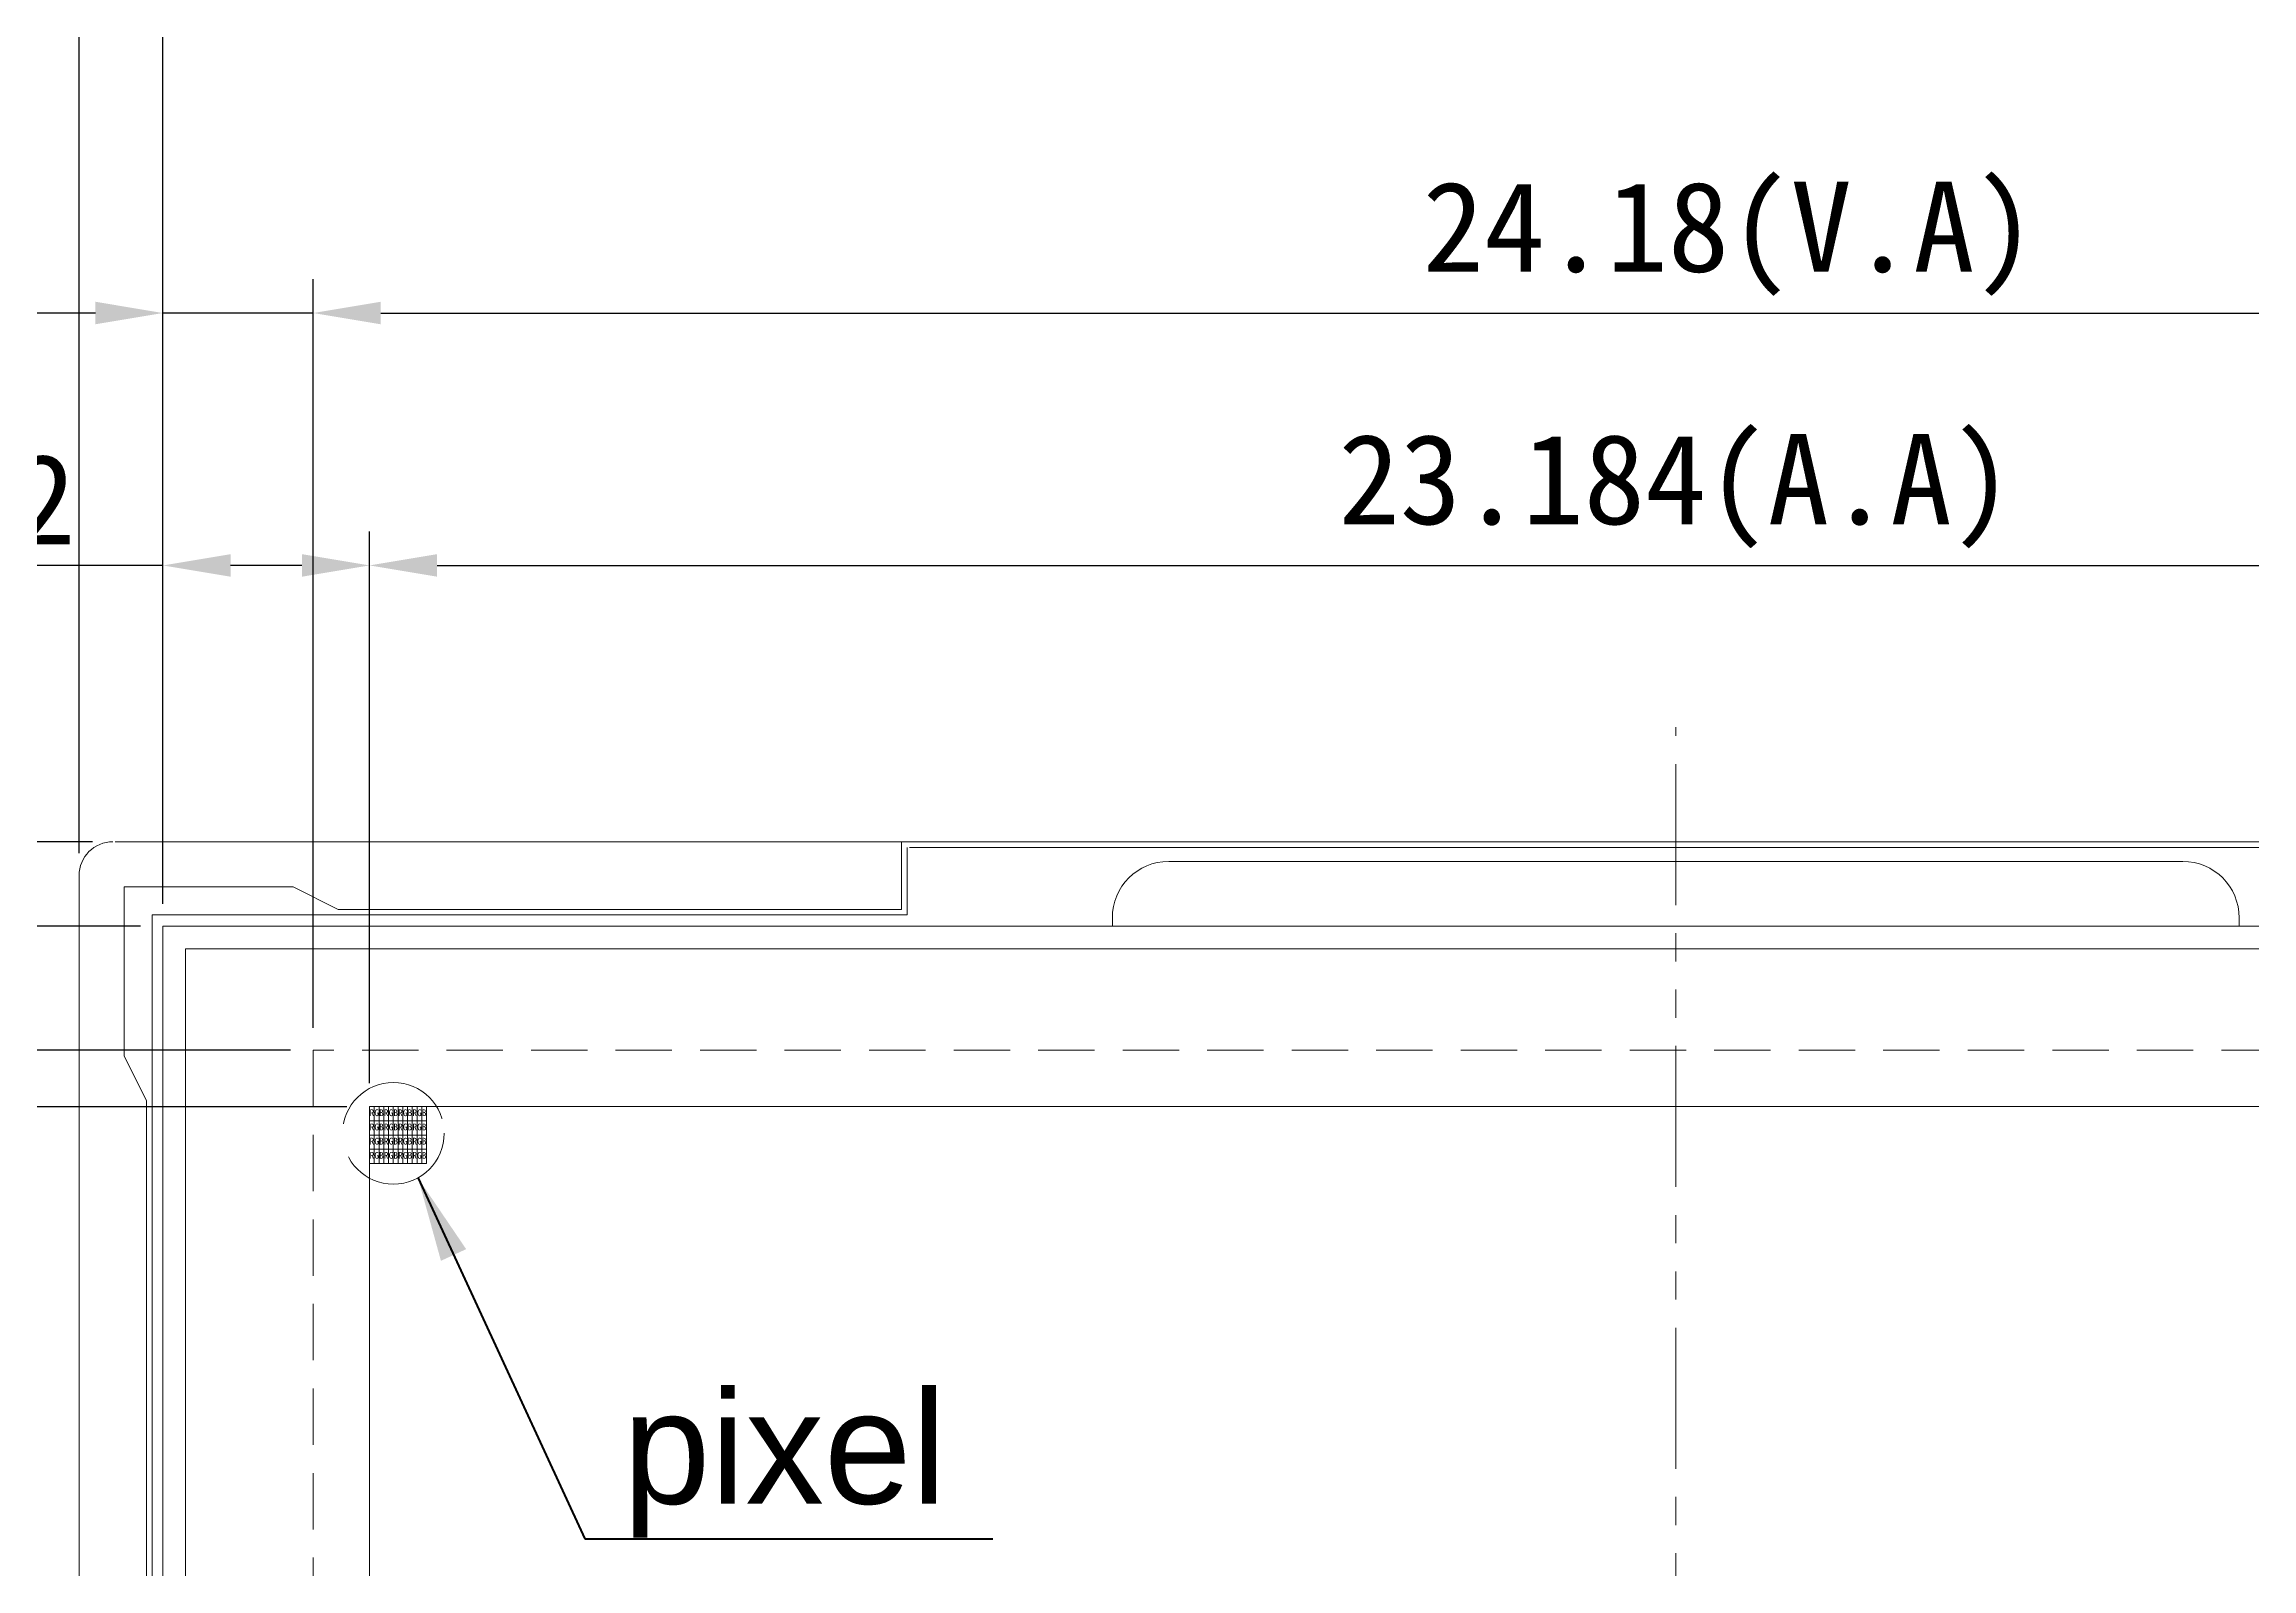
# Model space of a CAD drawing. Header units: millimetres. Extents: x 0 to 181, y 0 to 125.
# Drawn here: x 20.18 to 39.77, y 87.95 to 101.47 of the extents above; entities that cross this region are included whole.
import ezdxf
from ezdxf.enums import TextEntityAlignment as Align

# ---------------------------------------------------------------- set-up
doc = ezdxf.new("R2010")
doc.units = ezdxf.units.MM
for name, pattern in [('DASHED', [0.75, 0.5, -0.25]), ('PHANTOM', [2.5, 1.25, -0.25, 0.25, -0.25, 0.25, -0.25]), ('ZWCAD_ISO02W100', [15, 12, -3])]:
    doc.linetypes.add(name, pattern=pattern)
for name, color, linetype in [('', 7, 'Continuous'), ('BL', 7, 'Continuous'), ('DIM', 5, 'Continuous'), ('LCD', 7, 'Continuous')]:
    doc.layers.add(name, color=color, linetype=linetype)
doc.styles.add('4', font='arial.ttf')
doc.styles.add('TITLE', font='')
doc.styles.add('宋体', font='')
doc.styles.get('TITLE').set_extended_font_data('Dutch801 Rm BT', bold=True)
doc.styles.get('宋体').set_extended_font_data('SimSun')
doc.dimstyles.new('DIM', dxfattribs={"dimtxt": 0.8, "dimasz": 0.6, "dimexe": 0.3, "dimexo": 0.2, "dimgap": 0.15, "dimtad": 1, "dimzin": 1, "dimdsep": 46, "dimtxsty": '4', "dimcen": 0.1, "dimadec": 0, "dimazin": 0, "dimtfac": 1, "dimtmove": 0, "dimatfit": 3, "dimfxl": 0, "dimarcsym": 0})
doc.dimstyles.new('ISO-25$7', dxfattribs={"dimscale": 0.5, "dimtxt": 2.5, "dimasz": 2, "dimexe": 0.65, "dimexo": 0.625, "dimtad": 0, "dimdsep": 46, "dimtxsty": 'TITLE', "dimcen": 1.6, "dimclrd": 7, "dimclre": 73, "dimclrt": 7, "dimadec": 0, "dimazin": 0, "dimtfac": 1, "dimtmove": 0, "dimatfit": 0, "dimfxl": 0, "dimtolj": 1, "dimlwd": 9, "dimlwe": 9, "dimarcsym": 0})

# ---------------------------------------------------------------- blocks, each defined once
blk = doc.blocks.new('*D19')
at = {"layer": 'Defpoints', "color": 0}
for p in [(48.829, 104.53), (20.489, 94.095), (48.829, 94.106)]:
    blk.add_point(p, dxfattribs=at)
at = {"layer": 'DIM', "color": 0, "lineweight": -2}
for p, q in [((20.489, 94.295), (20.489, 104.83)), ((48.829, 94.306), (48.829, 104.83)), ((21.089, 104.53), (48.229, 104.53))]:
    blk.add_line(p, q, dxfattribs=at)
at = {"layer": 'DIM', "color": 0}
for points in [[(21.089, 104.63), (21.089, 104.43), (20.489, 104.53)], [(48.229, 104.43), (48.229, 104.63), (48.829, 104.53)]]:
    blk.add_solid(points, dxfattribs=at)
at = {"layer": 'DIM', "color": 0, "lineweight": 13, "insert": (35.134, 105.112), "char_height": 0.8, "attachment_point": 5, "style": '宋体'}
blk.add_mtext('*28.34%%P0.2', dxfattribs=at)
blk = doc.blocks.new('*D20')
at = {"layer": 'Defpoints', "color": 0}
for p in [(48.084, 102.603), (21.234, 93.645), (48.084, 93.645)]:
    blk.add_point(p, dxfattribs=at)
at = {"layer": 'DIM', "color": 0, "lineweight": -2}
for p, q in [((21.234, 93.845), (21.234, 102.903)), ((48.084, 93.845), (48.084, 102.903)), ((21.834, 102.603), (47.484, 102.603))]:
    blk.add_line(p, q, dxfattribs=at)
at = {"layer": 'DIM', "color": 0}
for points in [[(21.834, 102.703), (21.834, 102.503), (21.234, 102.603)], [(47.484, 102.503), (47.484, 102.703), (48.084, 102.603)]]:
    blk.add_solid(points, dxfattribs=at)
at = {"layer": 'DIM', "color": 0, "lineweight": 13, "insert": (34.789, 103.184), "char_height": 0.8, "attachment_point": 5, "style": '宋体'}
blk.add_mtext('26.85%%P0.2 LCD', dxfattribs=at)
blk = doc.blocks.new('*D21')
at = {"layer": 'Defpoints', "color": 0}
for p in [(46.251, 96.846), (23.067, 92.053), (46.251, 92.053)]:
    blk.add_point(p, dxfattribs=at)
at = {"layer": 'DIM', "color": 0, "lineweight": -2}
for p, q in [((23.067, 92.253), (23.067, 97.146)), ((46.251, 92.253), (46.251, 97.146)), ((23.667, 96.846), (45.651, 96.846))]:
    blk.add_line(p, q, dxfattribs=at)
at = {"layer": 'DIM', "color": 0}
for points in [[(23.667, 96.946), (23.667, 96.746), (23.067, 96.846)], [(45.651, 96.746), (45.651, 96.946), (46.251, 96.846)]]:
    blk.add_solid(points, dxfattribs=at)
at = {"layer": 'DIM', "color": 0, "lineweight": 13, "insert": (34.659, 97.505), "char_height": 0.8, "attachment_point": 5, "style": '宋体'}
blk.add_mtext('23.184(A.A)', dxfattribs=at)
blk = doc.blocks.new('*D22')
at = {"layer": 'Defpoints', "color": 0}
for p in [(46.751, 99.085), (22.567, 92.545), (46.751, 92.545)]:
    blk.add_point(p, dxfattribs=at)
at = {"layer": 'DIM', "color": 0, "lineweight": -2}
for p, q in [((22.567, 92.745), (22.567, 99.385)), ((46.751, 92.745), (46.751, 99.385)), ((23.167, 99.085), (46.151, 99.085))]:
    blk.add_line(p, q, dxfattribs=at)
at = {"layer": 'DIM', "color": 0}
for points in [[(23.167, 99.185), (23.167, 98.985), (22.567, 99.085)], [(46.151, 98.985), (46.151, 99.185), (46.751, 99.085)]]:
    blk.add_solid(points, dxfattribs=at)
at = {"layer": 'DIM', "color": 0, "lineweight": 13, "insert": (35.134, 99.744), "char_height": 0.8, "attachment_point": 5, "style": '宋体'}
blk.add_mtext('24.18(V.A)', dxfattribs=at)
blk = doc.blocks.new('*D23')
at = {"layer": 'Defpoints', "color": 0}
for p in [(20.489, 102.603), (20.489, 94.095), (21.234, 93.645)]:
    blk.add_point(p, dxfattribs=at)
at = {"layer": 'DIM', "color": 0, "lineweight": -2}
for p, q in [((20.489, 94.295), (20.489, 102.903)), ((21.234, 93.845), (21.234, 102.903)), ((19.889, 102.603), (13.966, 102.603)), ((21.234, 102.603), (20.489, 102.603)), ((21.834, 102.603), (22.434, 102.603))]:
    blk.add_line(p, q, dxfattribs=at)
at = {"layer": 'DIM', "color": 0}
for points in [[(19.889, 102.503), (19.889, 102.703), (20.489, 102.603)], [(21.834, 102.703), (21.834, 102.503), (21.234, 102.603)]]:
    blk.add_solid(points, dxfattribs=at)
at = {"layer": 'DIM', "color": 0, "lineweight": 13, "insert": (16.627, 103.184), "char_height": 0.8, "attachment_point": 5, "style": '宋体'}
blk.add_mtext('0.75%%P0.2', dxfattribs=at)
blk = doc.blocks.new('*D24')
at = {"layer": 'Defpoints', "color": 0}
for p in [(21.234, 99.085), (21.234, 93.645), (22.567, 92.545)]:
    blk.add_point(p, dxfattribs=at)
at = {"layer": 'DIM', "color": 0, "lineweight": -2}
for p, q in [((21.234, 93.845), (21.234, 99.385)), ((22.567, 92.745), (22.567, 99.385)), ((20.634, 99.085), (14.787, 99.085)), ((22.567, 99.085), (21.234, 99.085)), ((23.167, 99.085), (23.767, 99.085))]:
    blk.add_line(p, q, dxfattribs=at)
at = {"layer": 'DIM', "color": 0}
for points in [[(20.634, 98.985), (20.634, 99.185), (21.234, 99.085)], [(23.167, 99.185), (23.167, 98.985), (22.567, 99.085)]]:
    blk.add_solid(points, dxfattribs=at)
at = {"layer": 'DIM', "color": 0, "lineweight": 13, "insert": (17.41, 99.666), "char_height": 0.8, "attachment_point": 5, "style": '宋体'}
blk.add_mtext('1.33%%P0.2', dxfattribs=at)
blk = doc.blocks.new('*D25')
at = {"layer": 'Defpoints', "color": 0}
for p in [(21.234, 96.846), (21.234, 93.653), (23.067, 92.053)]:
    blk.add_point(p, dxfattribs=at)
at = {"layer": 'DIM', "color": 0, "lineweight": -2}
for p, q in [((21.234, 93.853), (21.234, 97.146)), ((23.067, 92.253), (23.067, 97.146)), ((21.234, 96.846), (15.387, 96.846)), ((22.467, 96.846), (21.834, 96.846))]:
    blk.add_line(p, q, dxfattribs=at)
at = {"layer": 'DIM', "color": 0}
for points in [[(21.834, 96.946), (21.834, 96.746), (21.234, 96.846)], [(22.467, 96.746), (22.467, 96.946), (23.067, 96.846)]]:
    blk.add_solid(points, dxfattribs=at)
at = {"layer": 'DIM', "color": 0, "lineweight": 13, "insert": (18.01, 97.427), "char_height": 0.8, "attachment_point": 5, "style": '宋体'}
blk.add_mtext('1.83%%P0.2', dxfattribs=at)
blk = doc.blocks.new('*D26')
at = {"layer": 'Defpoints', "color": 0}
for p in [(20.809, 94.395), (7.795, 74.103), (20.789, 74.103)]:
    blk.add_point(p, dxfattribs=at)
at = {"layer": 'DIM', "color": 0, "lineweight": -2}
for p, q in [((20.609, 94.395), (7.495, 94.395)), ((7.795, 93.795), (7.795, 74.703)), ((20.589, 74.103), (7.495, 74.103))]:
    blk.add_line(p, q, dxfattribs=at)
at = {"layer": 'DIM', "color": 0}
for points in [[(7.895, 93.795), (7.695, 93.795), (7.795, 94.395)], [(7.695, 74.703), (7.895, 74.703), (7.795, 74.103)]]:
    blk.add_solid(points, dxfattribs=at)
at = {"layer": 'DIM', "color": 0, "lineweight": 13, "insert": (7.214, 82.984), "char_height": 0.8, "attachment_point": 5, "rotation": 90, "style": '宋体'}
blk.add_mtext('*20.29%%P0.2', dxfattribs=at)
blk = doc.blocks.new('*D27')
at = {"layer": 'Defpoints', "color": 0}
for p in [(21.234, 93.645), (10.145, 74.849), (21.284, 74.849)]:
    blk.add_point(p, dxfattribs=at)
at = {"layer": 'DIM', "color": 0, "lineweight": -2}
for p, q in [((21.034, 93.645), (9.845, 93.645)), ((10.145, 93.045), (10.145, 75.449)), ((21.084, 74.849), (9.845, 74.849))]:
    blk.add_line(p, q, dxfattribs=at)
at = {"layer": 'DIM', "color": 0}
for points in [[(10.245, 93.045), (10.045, 93.045), (10.145, 93.645)], [(10.045, 75.449), (10.245, 75.449), (10.145, 74.849)]]:
    blk.add_solid(points, dxfattribs=at)
at = {"layer": 'DIM', "color": 0, "lineweight": 13, "insert": (9.564, 83.659), "char_height": 0.8, "attachment_point": 5, "rotation": 90, "style": '宋体'}
blk.add_mtext('18.80%%P0.2 LCD', dxfattribs=at)
blk = doc.blocks.new('*D28')
at = {"layer": 'Defpoints', "color": 0}
for p in [(22.567, 92.545), (12.169, 79.449), (22.567, 79.449)]:
    blk.add_point(p, dxfattribs=at)
at = {"layer": 'DIM', "color": 0, "lineweight": -2}
for p, q in [((22.367, 92.545), (11.869, 92.545)), ((12.169, 91.945), (12.169, 80.049)), ((22.367, 79.449), (11.869, 79.449))]:
    blk.add_line(p, q, dxfattribs=at)
at = {"layer": 'DIM', "color": 0}
for points in [[(12.269, 91.945), (12.069, 91.945), (12.169, 92.545)], [(12.069, 80.049), (12.269, 80.049), (12.169, 79.449)]]:
    blk.add_solid(points, dxfattribs=at)
at = {"layer": 'DIM', "color": 0, "lineweight": 13, "insert": (11.509, 84.643), "char_height": 0.8, "attachment_point": 5, "rotation": 90, "style": '宋体'}
blk.add_mtext('13.10%%P0.2 (V.A)', dxfattribs=at)
blk = doc.blocks.new('*D29')
at = {"layer": 'Defpoints', "color": 0}
for p in [(23.067, 92.045), (14.505, 79.949), (23.067, 79.949)]:
    blk.add_point(p, dxfattribs=at)
at = {"layer": 'DIM', "color": 0, "lineweight": -2}
for p, q in [((22.867, 92.045), (14.205, 92.045)), ((14.505, 91.445), (14.505, 80.549)), ((22.867, 79.949), (14.205, 79.949))]:
    blk.add_line(p, q, dxfattribs=at)
at = {"layer": 'DIM', "color": 0}
for points in [[(14.605, 91.445), (14.405, 91.445), (14.505, 92.045)], [(14.405, 80.549), (14.605, 80.549), (14.505, 79.949)]]:
    blk.add_solid(points, dxfattribs=at)
at = {"layer": 'DIM', "color": 0, "lineweight": 13, "insert": (13.846, 85.909), "char_height": 0.8, "attachment_point": 5, "rotation": 90, "style": '宋体'}
blk.add_mtext('12.096(A.A)', dxfattribs=at)
blk = doc.blocks.new('*D30')
at = {"layer": 'Defpoints', "color": 0}
for p in [(10.145, 94.395), (20.809, 94.395), (21.234, 93.645)]:
    blk.add_point(p, dxfattribs=at)
at = {"layer": 'DIM', "color": 0, "lineweight": -2}
for p, q in [((10.145, 94.995), (10.145, 100.919)), ((20.609, 94.395), (9.845, 94.395)), ((10.145, 93.645), (10.145, 94.395)), ((21.034, 93.645), (9.845, 93.645)), ((10.145, 93.045), (10.145, 92.445))]:
    blk.add_line(p, q, dxfattribs=at)
at = {"layer": 'DIM', "color": 0}
for points in [[(10.045, 94.995), (10.245, 94.995), (10.145, 94.395)], [(10.245, 93.045), (10.045, 93.045), (10.145, 93.645)]]:
    blk.add_solid(points, dxfattribs=at)
at = {"layer": 'DIM', "color": 0, "lineweight": 13, "insert": (9.564, 98.257), "char_height": 0.8, "attachment_point": 5, "rotation": 90, "style": '宋体'}
blk.add_mtext('0.75%%P0.2', dxfattribs=at)
blk = doc.blocks.new('*D31')
at = {"layer": 'Defpoints', "color": 0}
for p in [(12.169, 93.645), (21.234, 93.645), (22.567, 92.545)]:
    blk.add_point(p, dxfattribs=at)
at = {"layer": 'DIM', "color": 0, "lineweight": -2}
for p, q in [((12.169, 94.245), (12.169, 100.093)), ((21.034, 93.645), (11.869, 93.645)), ((12.169, 92.545), (12.169, 93.645)), ((22.367, 92.545), (11.869, 92.545)), ((12.169, 91.945), (12.169, 91.345))]:
    blk.add_line(p, q, dxfattribs=at)
at = {"layer": 'DIM', "color": 0}
for points in [[(12.069, 94.245), (12.269, 94.245), (12.169, 93.645)], [(12.269, 91.945), (12.069, 91.945), (12.169, 92.545)]]:
    blk.add_solid(points, dxfattribs=at)
at = {"layer": 'DIM', "color": 0, "lineweight": 13, "insert": (11.588, 97.469), "char_height": 0.8, "attachment_point": 5, "rotation": 90, "style": '宋体'}
blk.add_mtext('1.10%%P0.2', dxfattribs=at)
blk = doc.blocks.new('*D32')
at = {"layer": 'Defpoints', "color": 0}
for p in [(14.505, 93.645), (21.234, 93.645), (23.067, 92.045)]:
    blk.add_point(p, dxfattribs=at)
at = {"layer": 'DIM', "color": 0, "lineweight": -2}
for p, q in [((14.505, 93.645), (14.505, 99.493)), ((21.034, 93.645), (14.205, 93.645)), ((14.505, 92.645), (14.505, 93.045)), ((22.867, 92.045), (14.205, 92.045))]:
    blk.add_line(p, q, dxfattribs=at)
at = {"layer": 'DIM', "color": 0}
for points in [[(14.605, 93.045), (14.405, 93.045), (14.505, 93.645)], [(14.405, 92.645), (14.605, 92.645), (14.505, 92.045)]]:
    blk.add_solid(points, dxfattribs=at)
at = {"layer": 'DIM', "color": 0, "lineweight": 13, "insert": (13.924, 96.869), "char_height": 0.8, "attachment_point": 5, "rotation": 90, "style": '宋体'}
blk.add_mtext('1.60%%P0.2', dxfattribs=at)

msp = doc.modelspace()

# ---------------------------------------------------------------- linework, layer by layer
at = {"layer": '', "color": 6, "linetype": 'PHANTOM', "lineweight": 13}
msp.add_line((34.6592, 58.8336), (34.6592, 95.4119), dxfattribs=at)
at = {"lineweight": 13}
for p, q in [((20.8092, 94.3954), (48.5292, 94.3954)), ((27.7892, 94.3954), (27.7892, 93.7954)), ((27.7892, 94.3954), (27.7892, 93.7954)), ((27.8392, 94.3454), (27.8392, 93.7454)), ((27.8392, 94.3454), (27.8392, 93.7454)), ((27.8592, 94.3454), (41.4592, 94.3454)), ((20.4892, 94.0954), (20.4892, 74.4025)), ((21.1392, 93.7454), (27.8392, 93.7454)), ((27.8392, 93.7454), (21.1392, 93.7454)), ((21.1392, 93.7454), (21.1392, 74.7525)), ((22.7892, 93.7954), (27.7892, 93.7954)), ((27.7892, 93.7954), (22.7892, 93.7954)), ((21.2342, 93.6454), (48.0842, 93.6454)), ((21.2342, 93.6454), (21.2342, 74.8494)), ((21.4342, 93.4454), (47.8842, 93.4454)), ((21.4342, 93.4454), (21.4342, 78.6494)), ((21.0892, 92.0954), (21.0892, 76.4025))]:
    msp.add_line(p, q, dxfattribs=at)
msp.add_lwpolyline([(23.0672, 92.0454), (46.2512, 92.0454), (46.2512, 79.9494), (23.0672, 79.9494)], close=True, dxfattribs=at)
at = {"color": 1, "lineweight": 13}
for points in [[(23.0672, 92.0454), (23.1092, 92.0454), (23.1092, 91.9194), (23.0672, 91.9194)], [(23.0672, 91.9194), (23.1092, 91.9194), (23.1092, 91.7934), (23.0672, 91.7934)], [(23.1936, 92.0454), (23.2356, 92.0454), (23.2356, 91.9194), (23.1936, 91.9194)], [(23.1936, 91.9194), (23.2356, 91.9194), (23.2356, 91.7934), (23.1936, 91.7934)], [(23.3201, 92.0454), (23.3621, 92.0454), (23.3621, 91.9194), (23.3201, 91.9194)], [(23.3201, 91.9194), (23.3621, 91.9194), (23.3621, 91.7934), (23.3201, 91.7934)], [(23.4465, 92.0454), (23.4885, 92.0454), (23.4885, 91.9194), (23.4465, 91.9194)], [(23.4465, 91.9194), (23.4885, 91.9194), (23.4885, 91.7934), (23.4465, 91.7934)], [(23.0672, 91.7934), (23.1092, 91.7934), (23.1092, 91.6674), (23.0672, 91.6674)], [(23.1936, 91.7934), (23.2356, 91.7934), (23.2356, 91.6674), (23.1936, 91.6674)], [(23.3201, 91.7934), (23.3621, 91.7934), (23.3621, 91.6674), (23.3201, 91.6674)], [(23.4465, 91.7934), (23.4885, 91.7934), (23.4885, 91.6674), (23.4465, 91.6674)], [(23.0672, 91.6674), (23.1092, 91.6674), (23.1092, 91.5414), (23.0672, 91.5414)], [(23.1936, 91.6674), (23.2356, 91.6674), (23.2356, 91.5414), (23.1936, 91.5414)], [(23.3201, 91.6674), (23.3621, 91.6674), (23.3621, 91.5414), (23.3201, 91.5414)], [(23.4465, 91.6674), (23.4885, 91.6674), (23.4885, 91.5414), (23.4465, 91.5414)]]:
    msp.add_lwpolyline(points, close=True, dxfattribs=at)
at = {"color": 3, "lineweight": 13}
for points in [[(23.1092, 92.0454), (23.1516, 92.0454), (23.1516, 91.9194), (23.1092, 91.9194)], [(23.1092, 91.9194), (23.1516, 91.9194), (23.1516, 91.7934), (23.1092, 91.7934)], [(23.2356, 92.0454), (23.2781, 92.0454), (23.2781, 91.9194), (23.2356, 91.9194)], [(23.2356, 91.9194), (23.2781, 91.9194), (23.2781, 91.7934), (23.2356, 91.7934)], [(23.3621, 92.0454), (23.4045, 92.0454), (23.4045, 91.9194), (23.3621, 91.9194)], [(23.3621, 91.9194), (23.4045, 91.9194), (23.4045, 91.7934), (23.3621, 91.7934)], [(23.4885, 92.0454), (23.531, 92.0454), (23.531, 91.9194), (23.4885, 91.9194)], [(23.4885, 91.9194), (23.531, 91.9194), (23.531, 91.7934), (23.4885, 91.7934)], [(23.1092, 91.7934), (23.1516, 91.7934), (23.1516, 91.6674), (23.1092, 91.6674)], [(23.2356, 91.7934), (23.2781, 91.7934), (23.2781, 91.6674), (23.2356, 91.6674)], [(23.3621, 91.7934), (23.4045, 91.7934), (23.4045, 91.6674), (23.3621, 91.6674)], [(23.4885, 91.7934), (23.531, 91.7934), (23.531, 91.6674), (23.4885, 91.6674)], [(23.1092, 91.6674), (23.1516, 91.6674), (23.1516, 91.5414), (23.1092, 91.5414)], [(23.2356, 91.6674), (23.2781, 91.6674), (23.2781, 91.5414), (23.2356, 91.5414)], [(23.3621, 91.6674), (23.4045, 91.6674), (23.4045, 91.5414), (23.3621, 91.5414)], [(23.4885, 91.6674), (23.531, 91.6674), (23.531, 91.5414), (23.4885, 91.5414)]]:
    msp.add_lwpolyline(points, close=True, dxfattribs=at)
at = {"color": 5, "lineweight": 13}
for points in [[(23.1516, 92.0454), (23.1936, 92.0454), (23.1936, 91.9194), (23.1516, 91.9194)], [(23.1516, 91.9194), (23.1936, 91.9194), (23.1936, 91.7934), (23.1516, 91.7934)], [(23.2781, 92.0454), (23.3201, 92.0454), (23.3201, 91.9194), (23.2781, 91.9194)], [(23.2781, 91.9194), (23.3201, 91.9194), (23.3201, 91.7934), (23.2781, 91.7934)], [(23.4045, 92.0454), (23.4465, 92.0454), (23.4465, 91.9194), (23.4045, 91.9194)], [(23.4045, 91.9194), (23.4465, 91.9194), (23.4465, 91.7934), (23.4045, 91.7934)], [(23.531, 92.0454), (23.573, 92.0454), (23.573, 91.9194), (23.531, 91.9194)], [(23.531, 91.9194), (23.573, 91.9194), (23.573, 91.7934), (23.531, 91.7934)], [(23.1516, 91.7934), (23.1936, 91.7934), (23.1936, 91.6674), (23.1516, 91.6674)], [(23.2781, 91.7934), (23.3201, 91.7934), (23.3201, 91.6674), (23.2781, 91.6674)], [(23.4045, 91.7934), (23.4465, 91.7934), (23.4465, 91.6674), (23.4045, 91.6674)], [(23.531, 91.7934), (23.573, 91.7934), (23.573, 91.6674), (23.531, 91.6674)], [(23.1516, 91.6674), (23.1936, 91.6674), (23.1936, 91.5414), (23.1516, 91.5414)], [(23.2781, 91.6674), (23.3201, 91.6674), (23.3201, 91.5414), (23.2781, 91.5414)], [(23.4045, 91.6674), (23.4465, 91.6674), (23.4465, 91.5414), (23.4045, 91.5414)], [(23.531, 91.6674), (23.573, 91.6674), (23.573, 91.5414), (23.531, 91.5414)]]:
    msp.add_lwpolyline(points, close=True, dxfattribs=at)
at = {"lineweight": 13}
msp.add_arc((20.7892, 94.0954), 0.3, 90, 180, dxfattribs=at)
at = {"layer": 'BL', "lineweight": 13}
for p, q in [((20.8892, 93.9954), (20.8892, 92.4954)), ((20.8892, 93.9954), (22.3892, 93.9954)), ((22.3892, 93.9954), (22.7892, 93.7954)), ((20.8892, 92.4954), (21.0892, 92.0954))]:
    msp.add_line(p, q, dxfattribs=at)
at = {"layer": 'DIM', "linetype": 'ZWCAD_ISO02W100', "lineweight": 13, "ltscale": 0.1}
msp.add_circle((23.2793, 91.8086), 0.451, dxfattribs=at)
at = {"layer": 'LCD', "lineweight": 13}
for p, q in [((30.1592, 94.2205), (39.1592, 94.2205)), ((29.6592, 93.6454), (29.6592, 93.7205)), ((39.6592, 93.6454), (39.6592, 93.7205))]:
    msp.add_line(p, q, dxfattribs=at)
at = {"layer": 'LCD', "linetype": 'DASHED', "lineweight": 13}
msp.add_lwpolyline([(46.7512, 92.5454), (22.5672, 92.5454), (22.5672, 79.4494), (46.7512, 79.4494)], close=True, dxfattribs=at)
at = {"layer": 'LCD', "lineweight": 13}
for centre, start, end in [((30.1592, 93.7205), 90, 180), ((39.1592, 93.7205), 0, 90)]:
    msp.add_arc(centre, 0.5, start, end, dxfattribs=at)

# ---------------------------------------------------------------- texts
at = {"color": 1, "lineweight": 13, "style": '宋体'}
for p in [(23.0886, 91.9911), (23.0886, 91.8651), (23.215, 91.9911), (23.215, 91.8651), (23.3415, 91.9911), (23.3415, 91.8651), (23.4679, 91.9911), (23.4679, 91.8651), (23.0886, 91.7391), (23.215, 91.7391), (23.3415, 91.7391), (23.4679, 91.7391), (23.0886, 91.6131), (23.215, 91.6131), (23.3415, 91.6131), (23.4679, 91.6131)]:
    msp.add_text('R', height=0.06, dxfattribs=at).set_placement(p, align=Align.MIDDLE_CENTER)
at = {"color": 3, "lineweight": 13, "style": '宋体'}
for p in [(23.1306, 91.9911), (23.1306, 91.8651), (23.257, 91.9911), (23.257, 91.8651), (23.3835, 91.9911), (23.3835, 91.8651), (23.5099, 91.9911), (23.5099, 91.8651), (23.1306, 91.7391), (23.257, 91.7391), (23.3835, 91.7391), (23.5099, 91.7391), (23.1306, 91.6131), (23.257, 91.6131), (23.3835, 91.6131), (23.5099, 91.6131)]:
    msp.add_text('G', height=0.06, dxfattribs=at).set_placement(p, align=Align.MIDDLE_CENTER)
at = {"color": 5, "lineweight": 13, "style": '宋体'}
for p in [(23.1726, 91.9911), (23.1726, 91.8651), (23.299, 91.9911), (23.299, 91.8651), (23.4255, 91.9911), (23.4255, 91.8651), (23.5519, 91.9911), (23.5519, 91.8651), (23.1726, 91.7391), (23.299, 91.7391), (23.4255, 91.7391), (23.5519, 91.7391), (23.1726, 91.6131), (23.299, 91.6131), (23.4255, 91.6131), (23.5519, 91.6131)]:
    msp.add_text('B', height=0.06, dxfattribs=at).set_placement(p, align=Align.MIDDLE_CENTER)
at = {"layer": 'DIM', "lineweight": 13, "insert": (25.3148, 89.5225), "char_height": 1, "attachment_point": 1, "style": '宋体'}
msp.add_mtext('{\\fArial|b0|i0|c204|p34;pixel}', dxfattribs=at)

# ---------------------------------------------------------------- dimensions: what is measured, and where the dimension line sits
at = {"layer": 'DIM', "lineweight": 13}
for base, p1, p2, text, picture, middle in [((48.829, 104.5304), (20.4892, 94.0954), (48.829, 94.1061), '*<>%%P0.2', '*D19', (35.1342, 104.5304)), ((48.0842, 102.6027), (21.2342, 93.6454), (48.0842, 93.6454), '<>%%P0.2 LCD', '*D20', (34.7888, 102.6027)), ((46.7512, 99.0846), (22.5672, 92.5454), (46.7512, 92.5454), '<>(V.A)', '*D22', (35.1342, 99.0846))]:
    dim = msp.add_linear_dim(base=base, p1=p1, p2=p2, text=text, dimstyle='DIM', override={"dimtxsty": '宋体'}, dxfattribs=at)
    dim.commit()
    dim.dimension.update_dxf_attribs({"geometry": picture, "text_midpoint": middle, "dimtype": 160})
for base, p1, p2, text, override, picture, middle in [((20.4891887478, 102.6026892226), (21.2341887478, 93.6453792707), (20.4891887478, 94.0953792707), '<>%%P0.2', {"dimtxsty": '宋体'}, '*D23', (16.6274569043, 103.1839741388)), ((21.2342, 99.0846), (22.5672, 92.5454), (21.2342, 93.6454), '<>%%P0.2', {"dimtxsty": '宋体'}, '*D24', (17.4104, 99.6659)), ((46.2512, 96.8456), (23.0672, 92.0535), (46.2512, 92.0535), '<>(A.A)', {"dimdec": 3, "dimtxsty": '宋体'}, '*D21', (34.6592, 97.5051)), ((21.2342, 96.8456), (23.0672, 92.0535), (21.2342, 93.6535), '<>%%P0.2', {"dimtxsty": '宋体'}, '*D25', (18.0104, 97.4269))]:
    dim = msp.add_linear_dim(base=base, p1=p1, p2=p2, text=text, dimstyle='DIM', override=override, dxfattribs=at)
    dim.commit()
    dim.dimension.update_dxf_attribs({"geometry": picture, "text_midpoint": middle})
for base, p1, p2, picture, middle in [((10.1448, 94.3954), (21.2342, 93.6454), (20.8092, 94.3954), '*D30', (9.5635, 98.2571)), ((12.169, 93.6454), (22.5672, 92.5454), (21.2342, 93.6454), '*D31', (11.5877, 97.4691)), ((14.5054, 93.6454), (23.0672, 92.0454), (21.2342, 93.6454), '*D32', (13.9241, 96.8691))]:
    dim = msp.add_linear_dim(base=base, p1=p1, p2=p2, angle=90, text='<>%%P0.2', dimstyle='DIM', override={"dimtxsty": '宋体'}, dxfattribs=at)
    dim.commit()
    dim.dimension.update_dxf_attribs({"geometry": picture, "text_midpoint": middle})
for base, p1, p2, text, override, picture, middle in [((7.7953, 74.1025), (20.8092, 94.3954), (20.7892, 74.1025), '*<>%%P0.2', {"dimtxsty": '宋体'}, '*D26', (7.7953, 82.9835)), ((10.1448, 74.8494), (21.2342, 93.6454), (21.2842, 74.8494), '<>%%P0.2 LCD', {"dimtxsty": '宋体'}, '*D27', (10.1448, 83.6594)), ((12.169, 79.4494), (22.5672, 92.5454), (22.5672, 79.4494), '<>%%P0.2 (V.A)', {"dimtxsty": '宋体'}, '*D28', (12.169, 84.6426)), ((14.5054, 79.9494), (23.0672, 92.0454), (23.0672, 79.9494), '<>(A.A)', {"dimdec": 3, "dimtxsty": '宋体'}, '*D29', (14.5054, 85.9087))]:
    dim = msp.add_linear_dim(base=base, p1=p1, p2=p2, angle=90, text=text, dimstyle='DIM', override=override, dxfattribs=at)
    dim.commit()
    dim.dimension.update_dxf_attribs({"geometry": picture, "text_midpoint": middle, "dimtype": 160})

# ---------------------------------------------------------------- leaders
msp.add_leader([(23.4982, 91.4102), (24.9766, 88.2127), (28.5987, 88.2127)], dimstyle='ISO-25$7', override={"dimasz": 1.5, "dimtxsty": '宋体', "dimclrd": 256, "dimlwd": 65535}, dxfattribs=at)

doc.saveas('drawing.dxf')
